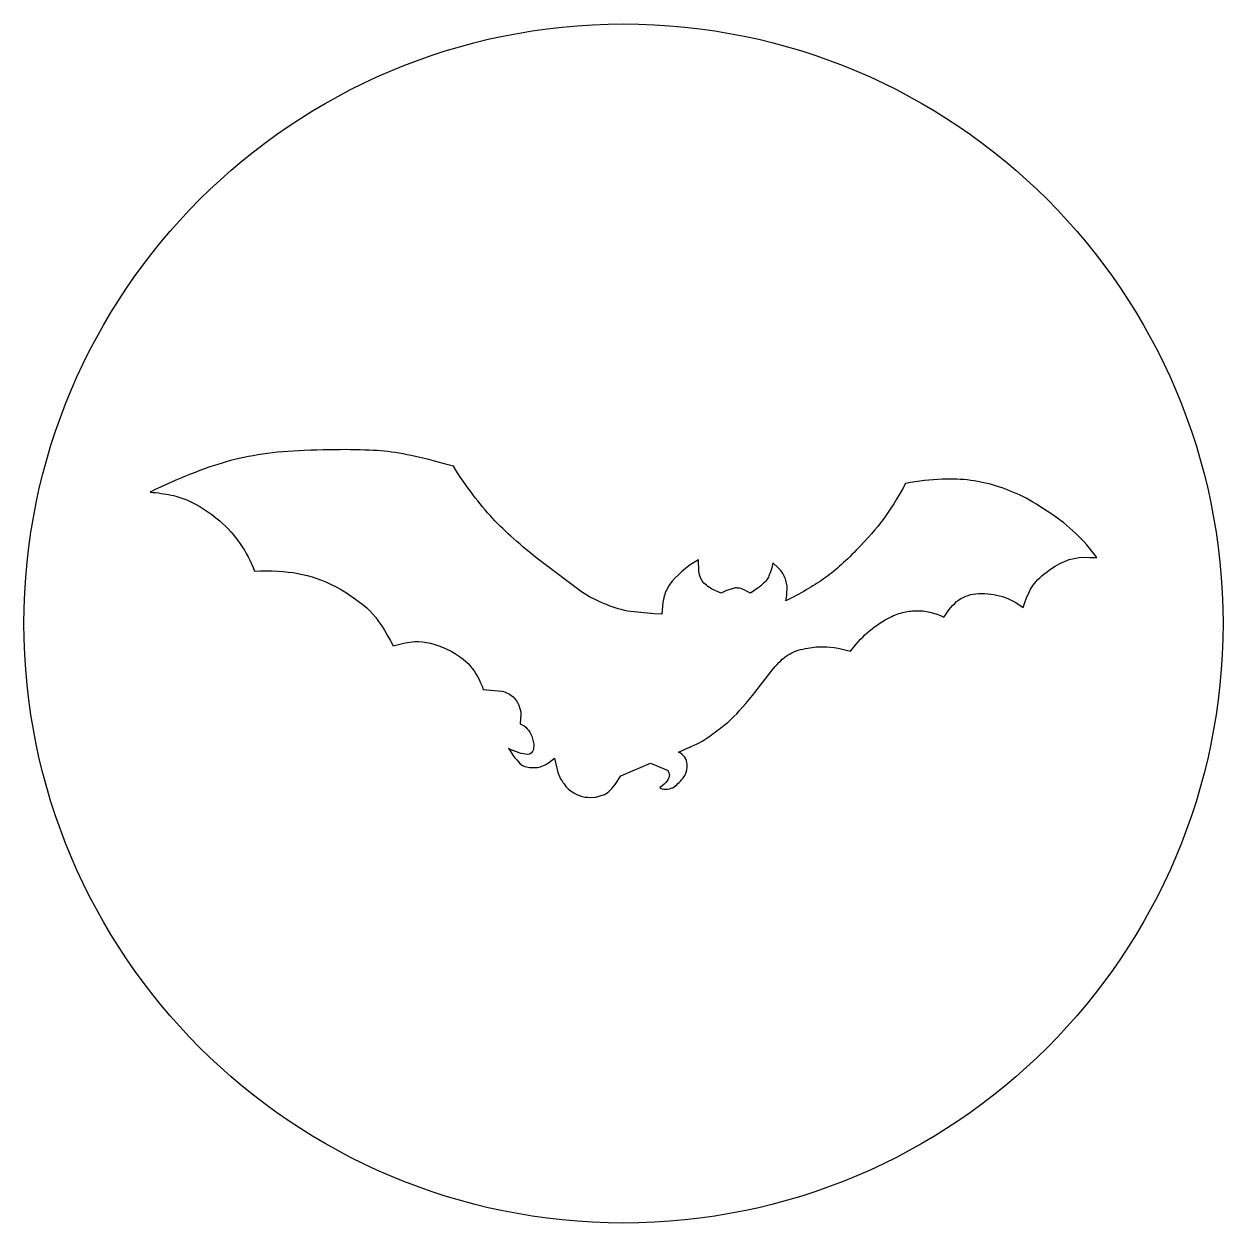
# Model space of a CAD drawing. Header units: centimetres. Extents: x -10.3 to 10.3, y -4.7 to 4.7.
# Drawn here: x -4.291 to -0.481, y -4.67 to -0.86 of the extents above; entities that cross this region are included whole.
import ezdxf

# ---------------------------------------------------------------- set-up
doc = ezdxf.new("R2010")
doc.units = ezdxf.units.CM
doc.header["$MEASUREMENT"] = 0
doc.layers.add('Layer 1', color=7, linetype='Continuous')

msp = doc.modelspace()

# ---------------------------------------------------------------- linework, layer by layer
at = {"layer": 'Layer 1', "color": 7, "lineweight": 25}
msp.add_ellipse((-2.38617, -2.76533), major_axis=(0, 1.905), ratio=1, dxfattribs=at)
at = {"layer": 'Layer 1'}
msp.add_open_spline([(-3.8907, -2.34782), (-3.8005, -2.30398), (-3.71975, -2.27191), (-3.64845, -2.25159), (-3.64845, -2.25159), (-3.57707, -2.23127), (-3.49457, -2.21915), (-3.40083, -2.21561), (-3.40083, -2.21561), (-3.28894, -2.21138), (-3.20403, -2.21222), (-3.14572, -2.21807), (-3.14572, -2.21807), (-3.08746, -2.22389), (-3.01451, -2.23995), (-2.92678, -2.2658), (-2.92678, -2.2658), (-2.88595, -2.33083), (-2.84442, -2.38576), (-2.80245, -2.43061), (-2.80245, -2.43061), (-2.78147, -2.45305), (-2.75882, -2.47493), (-2.73488, -2.4962), (-2.73488, -2.4962), (-2.71086, -2.5175), (-2.68173, -2.5415), (-2.64744, -2.56848), (-2.64744, -2.56848), (-2.64744, -2.56848), (-2.51962, -2.66497), (-2.51962, -2.66497), (-2.51962, -2.66497), (-2.4752, -2.69355), (-2.42646, -2.71405), (-2.37346, -2.72612), (-2.37346, -2.72612), (-2.37346, -2.72612), (-2.2884, -2.73501), (-2.2884, -2.73501), (-2.2884, -2.73501), (-2.2884, -2.73501), (-2.26422, -2.73557), (-2.26422, -2.73557), (-2.26422, -2.73557), (-2.26422, -2.73557), (-2.26107, -2.69911), (-2.26107, -2.69911), (-2.26107, -2.69911), (-2.25956, -2.6849), (-2.25551, -2.6712), (-2.24898, -2.65783), (-2.24898, -2.65783), (-2.23874, -2.63523), (-2.214, -2.60907), (-2.17474, -2.57933), (-2.17474, -2.57933), (-2.17474, -2.57933), (-2.1481, -2.56322), (-2.1481, -2.56322), (-2.1481, -2.56322), (-2.1481, -2.56322), (-2.14678, -2.59788), (-2.14678, -2.59788), (-2.14678, -2.59788), (-2.14638, -2.60912), (-2.14297, -2.61952), (-2.13651, -2.62934), (-2.13651, -2.62934), (-2.13008, -2.63921), (-2.11815, -2.64881), (-2.10061, -2.65826), (-2.10061, -2.65826), (-2.10061, -2.65826), (-2.07606, -2.66945), (-2.07606, -2.66945), (-2.07606, -2.66945), (-2.07606, -2.66945), (-2.06116, -2.66125), (-2.06116, -2.66125), (-2.06116, -2.66125), (-2.06116, -2.66125), (-2.03121, -2.65247), (-2.03121, -2.65247), (-2.03121, -2.65247), (-2.02624, -2.65226), (-2.02166, -2.65281), (-2.01761, -2.65353), (-2.01761, -2.65353), (-2.0125, -2.65446), (-2.00435, -2.65747), (-1.99303, -2.66327), (-1.99303, -2.66327), (-1.99303, -2.66327), (-1.98218, -2.6688), (-1.98218, -2.6688), (-1.98218, -2.6688), (-1.98218, -2.6688), (-1.96146, -2.65454), (-1.96146, -2.65454), (-1.96146, -2.65454), (-1.9449, -2.64179), (-1.93415, -2.63176), (-1.92934, -2.62448), (-1.92934, -2.62448), (-1.9246, -2.61726), (-1.91952, -2.60397), (-1.91421, -2.58461), (-1.91421, -2.58461), (-1.91421, -2.58461), (-1.9117, -2.57239), (-1.9117, -2.57239), (-1.9117, -2.57239), (-1.9117, -2.57239), (-1.89437, -2.58832), (-1.89437, -2.58832), (-1.89437, -2.58832), (-1.88281, -2.59999), (-1.87543, -2.61187), (-1.87185, -2.62377), (-1.87185, -2.62377), (-1.87185, -2.62377), (-1.86645, -2.64623), (-1.86645, -2.64623), (-1.86645, -2.64623), (-1.86645, -2.64623), (-1.8669, -2.67652), (-1.8669, -2.67652), (-1.8669, -2.67652), (-1.8669, -2.67652), (-1.87076, -2.6934), (-1.87076, -2.6934), (-1.87076, -2.6934), (-1.82422, -2.67043), (-1.78421, -2.64728), (-1.75088, -2.62381), (-1.75088, -2.62381), (-1.71741, -2.60034), (-1.68278, -2.56997), (-1.64674, -2.53277), (-1.64674, -2.53277), (-1.61089, -2.49573), (-1.58234, -2.463), (-1.56125, -2.43493), (-1.56125, -2.43493), (-1.54016, -2.40691), (-1.5163, -2.36881), (-1.49, -2.32029), (-1.49, -2.32029), (-1.44886, -2.31264), (-1.41012, -2.30812), (-1.37395, -2.30677), (-1.37395, -2.30677), (-1.3105, -2.30439), (-1.25272, -2.31182), (-1.20052, -2.32902), (-1.20052, -2.32902), (-1.173, -2.33693), (-1.14535, -2.34802), (-1.11752, -2.36217), (-1.11752, -2.36217), (-1.08977, -2.37614), (-1.05981, -2.39429), (-1.0278, -2.4162), (-1.0278, -2.4162), (-0.97179, -2.45343), (-0.92308, -2.50013), (-0.88167, -2.55595), (-0.88167, -2.55595), (-0.88167, -2.55595), (-0.90432, -2.55537), (-0.90432, -2.55537), (-0.90432, -2.55537), (-0.90432, -2.55537), (-0.92258, -2.55447), (-0.92258, -2.55447), (-0.92258, -2.55447), (-0.96587, -2.55614), (-1.00619, -2.57238), (-1.04328, -2.60302), (-1.04328, -2.60302), (-1.06299, -2.61789), (-1.07807, -2.63361), (-1.08852, -2.65017), (-1.08852, -2.65017), (-1.09897, -2.66671), (-1.10821, -2.68814), (-1.11622, -2.71478), (-1.11622, -2.71478), (-1.15689, -2.683), (-1.20433, -2.66813), (-1.25865, -2.6702), (-1.25865, -2.6702), (-1.28088, -2.67105), (-1.3018, -2.67795), (-1.32154, -2.69071), (-1.32154, -2.69071), (-1.33805, -2.70357), (-1.35358, -2.72164), (-1.36787, -2.74553), (-1.36787, -2.74553), (-1.39769, -2.7305), (-1.42724, -2.72354), (-1.45648, -2.72463), (-1.45648, -2.72463), (-1.47153, -2.72519), (-1.48611, -2.72722), (-1.50003, -2.73077), (-1.50003, -2.73077), (-1.51403, -2.73434), (-1.52948, -2.74043), (-1.54623, -2.74911), (-1.54623, -2.74911), (-1.59372, -2.77512), (-1.63333, -2.81007), (-1.6649, -2.85359), (-1.6649, -2.85359), (-1.70168, -2.84295), (-1.73409, -2.83809), (-1.7624, -2.83917), (-1.7624, -2.83917), (-1.77745, -2.83973), (-1.79521, -2.84216), (-1.81587, -2.84645), (-1.81587, -2.84645), (-1.83627, -2.85068), (-1.85392, -2.8583), (-1.86876, -2.86886), (-1.86876, -2.86886), (-1.87852, -2.87529), (-1.8927, -2.88899), (-1.91101, -2.90982), (-1.91101, -2.90982), (-1.91101, -2.90982), (-1.97589, -2.99406), (-1.97589, -2.99406), (-1.97589, -2.99406), (-2.00579, -3.03049), (-2.03092, -3.05814), (-2.05146, -3.07706), (-2.05146, -3.07706), (-2.06315, -3.08666), (-2.07773, -3.09778), (-2.0948, -3.11056), (-2.0948, -3.11056), (-2.11195, -3.12331), (-2.12401, -3.13186), (-2.13094, -3.13617), (-2.13094, -3.13617), (-2.13785, -3.14046), (-2.14793, -3.14564), (-2.16139, -3.1517), (-2.16139, -3.1517), (-2.17473, -3.15776), (-2.19129, -3.16514), (-2.21118, -3.17398), (-2.21118, -3.17398), (-2.19369, -3.1825), (-2.18475, -3.1957), (-2.18406, -3.21388), (-2.18406, -3.21388), (-2.18361, -3.22497), (-2.18544, -3.23513), (-2.18959, -3.24436), (-2.18959, -3.24436), (-2.19374, -3.25359), (-2.20176, -3.26354), (-2.21348, -3.27407), (-2.21348, -3.27407), (-2.22218, -3.28539), (-2.23496, -3.29143), (-2.25219, -3.29209), (-2.25219, -3.29209), (-2.26018, -3.29243), (-2.26637, -3.29063), (-2.27045, -3.28677), (-2.27045, -3.28677), (-2.24989, -3.27187), (-2.23984, -3.25835), (-2.24026, -3.24626), (-2.24026, -3.24626), (-2.24026, -3.24626), (-2.24534, -3.23136), (-2.24534, -3.23136), (-2.24534, -3.23136), (-2.24534, -3.23136), (-2.24994, -3.22996), (-2.24994, -3.22996), (-2.24994, -3.22996), (-2.24994, -3.22996), (-2.30066, -3.20919), (-2.30066, -3.20919), (-2.30066, -3.20919), (-2.30066, -3.20919), (-2.39456, -3.24954), (-2.39456, -3.24954), (-2.39456, -3.24954), (-2.39456, -3.24954), (-2.41316, -3.2765), (-2.41316, -3.2765), (-2.41316, -3.2765), (-2.42755, -3.29542), (-2.43983, -3.30669), (-2.44973, -3.31016), (-2.44973, -3.31016), (-2.44973, -3.31016), (-2.47367, -3.31717), (-2.47367, -3.31717), (-2.47367, -3.31717), (-2.47367, -3.31717), (-2.49023, -3.31778), (-2.49023, -3.31778), (-2.49023, -3.31778), (-2.51439, -3.31868), (-2.53801, -3.30992), (-2.56077, -3.29174), (-2.56077, -3.29174), (-2.5703, -3.28301), (-2.57987, -3.26986), (-2.58961, -3.252), (-2.58961, -3.252), (-2.58961, -3.252), (-2.59472, -3.23853), (-2.59472, -3.23853), (-2.59472, -3.23853), (-2.59472, -3.23853), (-2.60541, -3.19352), (-2.60541, -3.19352), (-2.60541, -3.19352), (-2.60541, -3.19352), (-2.62449, -3.20778), (-2.62449, -3.20778), (-2.62449, -3.20778), (-2.63933, -3.2176), (-2.65232, -3.22257), (-2.66336, -3.22291), (-2.66336, -3.22291), (-2.68344, -3.2237), (-2.69821, -3.22145), (-2.70755, -3.21632), (-2.70755, -3.21632), (-2.71681, -3.21111), (-2.73155, -3.1933), (-2.75197, -3.16277), (-2.75197, -3.16277), (-2.73967, -3.16838), (-2.72834, -3.17274), (-2.71816, -3.176), (-2.71816, -3.176), (-2.708, -3.17904), (-2.6993, -3.18097), (-2.69223, -3.18166), (-2.69223, -3.18166), (-2.68223, -3.18132), (-2.67522, -3.176), (-2.67162, -3.16578), (-2.67162, -3.16578), (-2.67162, -3.16578), (-2.67077, -3.14901), (-2.67077, -3.14901), (-2.67077, -3.14901), (-2.67077, -3.14901), (-2.67776, -3.12361), (-2.67776, -3.12361), (-2.67776, -3.12361), (-2.68453, -3.10472), (-2.69668, -3.09144), (-2.71406, -3.08405), (-2.71406, -3.08405), (-2.71406, -3.08405), (-2.71215, -3.05373), (-2.71215, -3.05373), (-2.71215, -3.05373), (-2.71289, -3.03357), (-2.72128, -3.01529), (-2.73699, -2.99875), (-2.73699, -2.99875), (-2.74649, -2.99002), (-2.75829, -2.98396), (-2.77247, -2.98044), (-2.77247, -2.98044), (-2.77247, -2.98044), (-2.83168, -2.97512), (-2.83168, -2.97512), (-2.83168, -2.97512), (-2.84195, -2.94522), (-2.85568, -2.92027), (-2.87322, -2.90016), (-2.87322, -2.90016), (-2.8905, -2.88021), (-2.91473, -2.86277), (-2.94548, -2.84777), (-2.94548, -2.84777), (-2.9825, -2.83004), (-3.01718, -2.82181), (-3.04938, -2.823), (-3.04938, -2.823), (-3.04938, -2.823), (-3.07952, -2.82707), (-3.07952, -2.82707), (-3.07952, -2.82707), (-3.07952, -2.82707), (-3.11855, -2.83617), (-3.11855, -2.83617), (-3.11855, -2.83617), (-3.14263, -2.78765), (-3.16721, -2.75079), (-3.19226, -2.72552), (-3.19226, -2.72552), (-3.21747, -2.70023), (-3.2533, -2.6748), (-3.29958, -2.64929), (-3.29958, -2.64929), (-3.34083, -2.62765), (-3.38128, -2.61325), (-3.42081, -2.60611), (-3.42081, -2.60611), (-3.46042, -2.59912), (-3.50654, -2.59658), (-3.55887, -2.5986), (-3.55887, -2.5986), (-3.58242, -2.53595), (-3.61925, -2.48284), (-3.66936, -2.43929), (-3.66936, -2.43929), (-3.70267, -2.4113), (-3.73688, -2.38942), (-3.77173, -2.37357), (-3.77173, -2.37357), (-3.78607, -2.36706), (-3.8034, -2.36164), (-3.82377, -2.35738), (-3.82377, -2.35738), (-3.8441, -2.35308), (-3.86636, -2.34991), (-3.8907, -2.34782)], degree=3, knots=[0, 0, 0, 0, 0.0090909, 0.0090909, 0.0090909, 0.0090909, 0.0181818, 0.0181818, 0.0181818, 0.0181818, 0.0272727, 0.0272727, 0.0272727, 0.0272727, 0.0363636, 0.0363636, 0.0363636, 0.0363636, 0.0454545, 0.0454545, 0.0454545, 0.0454545, 0.0545455, 0.0545455, 0.0545455, 0.0545455, 0.0636364, 0.0636364, 0.0636364, 0.0636364, 0.0727273, 0.0727273, 0.0727273, 0.0727273, 0.0818182, 0.0818182, 0.0818182, 0.0818182, 0.0909091, 0.0909091, 0.0909091, 0.0909091, 0.1, 0.1, 0.1, 0.1, 0.1090909, 0.1090909, 0.1090909, 0.1090909, 0.1181818, 0.1181818, 0.1181818, 0.1181818, 0.1272727, 0.1272727, 0.1272727, 0.1272727, 0.1363636, 0.1363636, 0.1363636, 0.1363636, 0.1454545, 0.1454545, 0.1454545, 0.1454545, 0.1545455, 0.1545455, 0.1545455, 0.1545455, 0.1636364, 0.1636364, 0.1636364, 0.1636364, 0.1727273, 0.1727273, 0.1727273, 0.1727273, 0.1818182, 0.1818182, 0.1818182, 0.1818182, 0.1909091, 0.1909091, 0.1909091, 0.1909091, 0.2, 0.2, 0.2, 0.2, 0.2090909, 0.2090909, 0.2090909, 0.2090909, 0.2181818, 0.2181818, 0.2181818, 0.2181818, 0.2272727, 0.2272727, 0.2272727, 0.2272727, 0.2363636, 0.2363636, 0.2363636, 0.2363636, 0.2454545, 0.2454545, 0.2454545, 0.2454545, 0.2545455, 0.2545455, 0.2545455, 0.2545455, 0.2636364, 0.2636364, 0.2636364, 0.2636364, 0.2727273, 0.2727273, 0.2727273, 0.2727273, 0.2818182, 0.2818182, 0.2818182, 0.2818182, 0.2909091, 0.2909091, 0.2909091, 0.2909091, 0.3, 0.3, 0.3, 0.3, 0.3090909, 0.3090909, 0.3090909, 0.3090909, 0.3181818, 0.3181818, 0.3181818, 0.3181818, 0.3272727, 0.3272727, 0.3272727, 0.3272727, 0.3363636, 0.3363636, 0.3363636, 0.3363636, 0.3454545, 0.3454545, 0.3454545, 0.3454545, 0.3545455, 0.3545455, 0.3545455, 0.3545455, 0.3636364, 0.3636364, 0.3636364, 0.3636364, 0.3727273, 0.3727273, 0.3727273, 0.3727273, 0.3818182, 0.3818182, 0.3818182, 0.3818182, 0.3909091, 0.3909091, 0.3909091, 0.3909091, 0.4, 0.4, 0.4, 0.4, 0.4090909, 0.4090909, 0.4090909, 0.4090909, 0.4181818, 0.4181818, 0.4181818, 0.4181818, 0.4272727, 0.4272727, 0.4272727, 0.4272727, 0.4363636, 0.4363636, 0.4363636, 0.4363636, 0.4454545, 0.4454545, 0.4454545, 0.4454545, 0.4545455, 0.4545455, 0.4545455, 0.4545455, 0.4636364, 0.4636364, 0.4636364, 0.4636364, 0.4727273, 0.4727273, 0.4727273, 0.4727273, 0.4818182, 0.4818182, 0.4818182, 0.4818182, 0.4909091, 0.4909091, 0.4909091, 0.4909091, 0.5, 0.5, 0.5, 0.5, 0.5090909, 0.5090909, 0.5090909, 0.5090909, 0.5181818, 0.5181818, 0.5181818, 0.5181818, 0.5272727, 0.5272727, 0.5272727, 0.5272727, 0.5363636, 0.5363636, 0.5363636, 0.5363636, 0.5454545, 0.5454545, 0.5454545, 0.5454545, 0.5545455, 0.5545455, 0.5545455, 0.5545455, 0.5636364, 0.5636364, 0.5636364, 0.5636364, 0.5727273, 0.5727273, 0.5727273, 0.5727273, 0.5818182, 0.5818182, 0.5818182, 0.5818182, 0.5909091, 0.5909091, 0.5909091, 0.5909091, 0.6, 0.6, 0.6, 0.6, 0.6090909, 0.6090909, 0.6090909, 0.6090909, 0.6181818, 0.6181818, 0.6181818, 0.6181818, 0.6272727, 0.6272727, 0.6272727, 0.6272727, 0.6363636, 0.6363636, 0.6363636, 0.6363636, 0.6454545, 0.6454545, 0.6454545, 0.6454545, 0.6545455, 0.6545455, 0.6545455, 0.6545455, 0.6636364, 0.6636364, 0.6636364, 0.6636364, 0.6727273, 0.6727273, 0.6727273, 0.6727273, 0.6818182, 0.6818182, 0.6818182, 0.6818182, 0.6909091, 0.6909091, 0.6909091, 0.6909091, 0.7, 0.7, 0.7, 0.7, 0.7090909, 0.7090909, 0.7090909, 0.7090909, 0.7181818, 0.7181818, 0.7181818, 0.7181818, 0.7272727, 0.7272727, 0.7272727, 0.7272727, 0.7363636, 0.7363636, 0.7363636, 0.7363636, 0.7454545, 0.7454545, 0.7454545, 0.7454545, 0.7545455, 0.7545455, 0.7545455, 0.7545455, 0.7636364, 0.7636364, 0.7636364, 0.7636364, 0.7727273, 0.7727273, 0.7727273, 0.7727273, 0.7818182, 0.7818182, 0.7818182, 0.7818182, 0.7909091, 0.7909091, 0.7909091, 0.7909091, 0.8, 0.8, 0.8, 0.8, 0.8090909, 0.8090909, 0.8090909, 0.8090909, 0.8181818, 0.8181818, 0.8181818, 0.8181818, 0.8272727, 0.8272727, 0.8272727, 0.8272727, 0.8363636, 0.8363636, 0.8363636, 0.8363636, 0.8454545, 0.8454545, 0.8454545, 0.8454545, 0.8545455, 0.8545455, 0.8545455, 0.8545455, 0.8636364, 0.8636364, 0.8636364, 0.8636364, 0.8727273, 0.8727273, 0.8727273, 0.8727273, 0.8818182, 0.8818182, 0.8818182, 0.8818182, 0.8909091, 0.8909091, 0.8909091, 0.8909091, 0.9, 0.9, 0.9, 0.9, 0.9090909, 0.9090909, 0.9090909, 0.9090909, 0.9181818, 0.9181818, 0.9181818, 0.9181818, 0.9272727, 0.9272727, 0.9272727, 0.9272727, 0.9363636, 0.9363636, 0.9363636, 0.9363636, 0.9454545, 0.9454545, 0.9454545, 0.9454545, 0.9545455, 0.9545455, 0.9545455, 0.9545455, 0.9636364, 0.9636364, 0.9636364, 0.9636364, 0.9727273, 0.9727273, 0.9727273, 0.9727273, 0.9818182, 0.9818182, 0.9818182, 0.9818182, 1, 1, 1, 1], dxfattribs=at)

doc.saveas('drawing.dxf')
